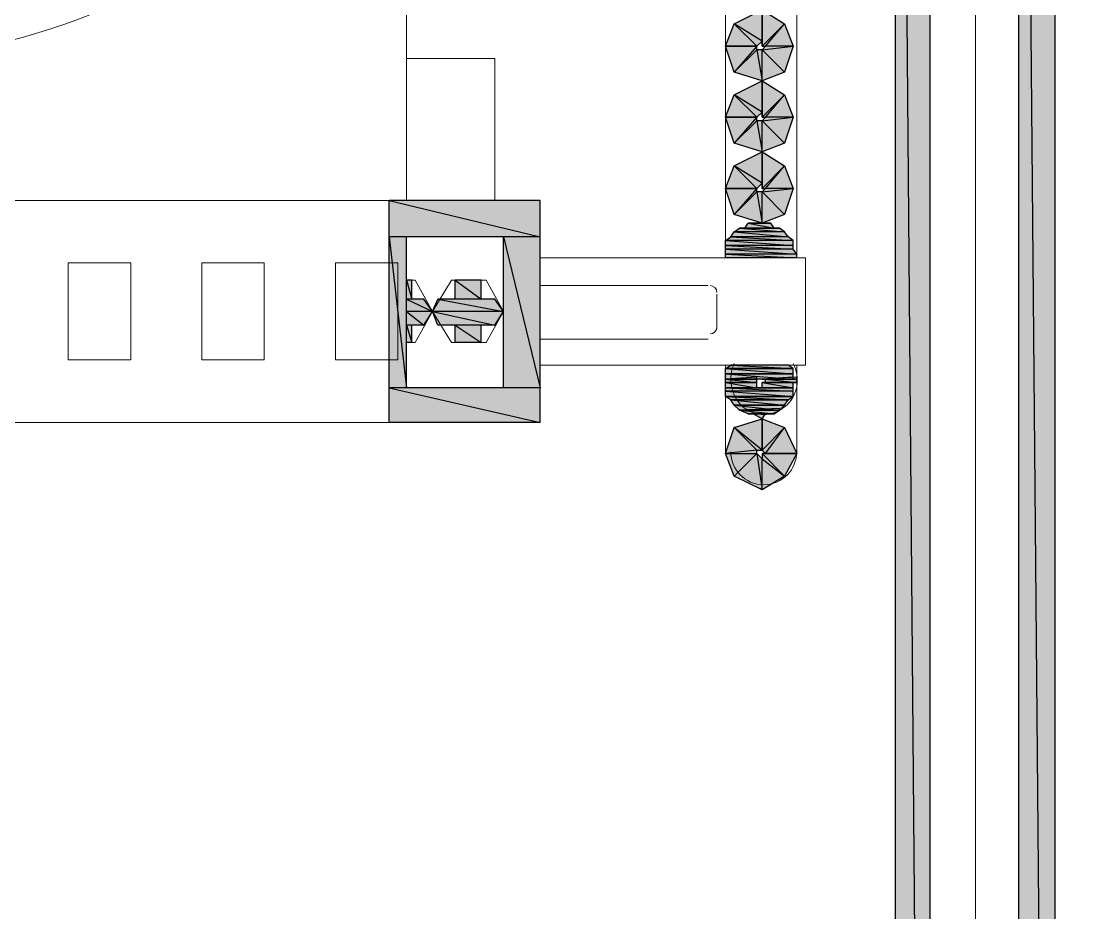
# Model space of a CAD drawing. Header units: millimetres. Extents: x 40 to 176, y -32 to 59.
# Drawn here: x 111.145 to 111.997, y -4.498 to -3.779 of the extents above; entities that cross this region are included whole.
import ezdxf

# ---------------------------------------------------------------- set-up
doc = ezdxf.new("R2010")
doc.units = ezdxf.units.MM
doc.layers.add('15 - Quadro de medição', color=6, linetype='Continuous')

msp = doc.modelspace()

# ---------------------------------------------------------------- hatches: boundary and pattern name
at = {"layer": '15 - Quadro de medição', "true_color": 0x000007}
h = msp.add_hatch(color=7, dxfattribs=at)
h.paths.add_polyline_path([(111.87752, -2.68359), (111.84959, -2.68359), (111.87752, -6.02603)])
h.paths.add_polyline_path([(111.84959, -2.68359), (111.87752, -6.02603), (111.84959, -6.02603)])
h = msp.add_hatch(color=7, dxfattribs=at)
h.paths.add_polyline_path([(111.97809, -2.68359), (111.94876, -2.68359), (111.97809, -6.02603)])
h.paths.add_polyline_path([(111.94876, -2.68359), (111.97809, -6.02603), (111.94876, -6.02603)])
h = msp.add_hatch(color=7, dxfattribs=at)
h.paths.add_polyline_path([(111.76718, -3.7996), (111.74483, -3.7996), (111.7602, -3.78144)])
h.paths.add_polyline_path([(111.74483, -3.7996), (111.7602, -3.78144), (111.74204, -3.7996)])
h.paths.add_polyline_path([(111.7602, -3.78144), (111.74204, -3.7996), (111.74204, -3.77026)])
h.paths.add_polyline_path([(111.74204, -3.7996), (111.74204, -3.77026), (111.74204, -3.79541)])
h.paths.add_polyline_path([(111.74204, -3.77026), (111.74204, -3.79541), (111.71969, -3.78144)])
h.paths.add_polyline_path([(111.74204, -3.79541), (111.71969, -3.78144), (111.73785, -3.7996)])
h.paths.add_polyline_path([(111.71969, -3.78144), (111.73785, -3.7996), (111.71271, -3.7996)])
h = msp.add_hatch(color=7, dxfattribs=at)
h.paths.add_polyline_path([(111.71271, -3.7996), (111.73785, -3.7996), (111.71969, -3.82055)])
h.paths.add_polyline_path([(111.73785, -3.7996), (111.71969, -3.82055), (111.73785, -3.80239)])
h.paths.add_polyline_path([(111.71969, -3.82055), (111.73785, -3.80239), (111.74204, -3.82753)])
h.paths.add_polyline_path([(111.73785, -3.80239), (111.74204, -3.82753), (111.74204, -3.80239)])
h.paths.add_polyline_path([(111.74204, -3.82753), (111.74204, -3.80239), (111.7602, -3.82055)])
h = msp.add_hatch(color=7, dxfattribs=at)
h.paths.add_polyline_path([(111.7602, -3.82055), (111.74204, -3.80239), (111.76718, -3.7996)])
h.paths.add_polyline_path([(111.74204, -3.80239), (111.76718, -3.7996), (111.74483, -3.7996)])
h = msp.add_hatch(color=7, dxfattribs=at)
h.paths.add_polyline_path([(111.76718, -3.85686), (111.74483, -3.85686), (111.7602, -3.8387)])
h.paths.add_polyline_path([(111.74483, -3.85686), (111.7602, -3.8387), (111.74204, -3.85686)])
h.paths.add_polyline_path([(111.7602, -3.8387), (111.74204, -3.85686), (111.74204, -3.82753)])
h.paths.add_polyline_path([(111.74204, -3.85686), (111.74204, -3.82753), (111.74204, -3.85267)])
h.paths.add_polyline_path([(111.74204, -3.82753), (111.74204, -3.85267), (111.71969, -3.8387)])
h.paths.add_polyline_path([(111.74204, -3.85267), (111.71969, -3.8387), (111.73785, -3.85686)])
h.paths.add_polyline_path([(111.71969, -3.8387), (111.73785, -3.85686), (111.71271, -3.85686)])
h = msp.add_hatch(color=7, dxfattribs=at)
h.paths.add_polyline_path([(111.71271, -3.85686), (111.73785, -3.85686), (111.71969, -3.87781)])
h.paths.add_polyline_path([(111.73785, -3.85686), (111.71969, -3.87781), (111.73785, -3.85966)])
h.paths.add_polyline_path([(111.71969, -3.87781), (111.73785, -3.85966), (111.74204, -3.8848)])
h.paths.add_polyline_path([(111.73785, -3.85966), (111.74204, -3.8848), (111.74204, -3.85966)])
h.paths.add_polyline_path([(111.74204, -3.8848), (111.74204, -3.85966), (111.7602, -3.87781)])
h = msp.add_hatch(color=7, dxfattribs=at)
h.paths.add_polyline_path([(111.7602, -3.87781), (111.74204, -3.85966), (111.76718, -3.85686)])
h.paths.add_polyline_path([(111.74204, -3.85966), (111.76718, -3.85686), (111.74483, -3.85686)])
h = msp.add_hatch(color=7, dxfattribs=at)
h.paths.add_polyline_path([(111.76718, -3.91413), (111.74483, -3.91413), (111.7602, -3.89597)])
h.paths.add_polyline_path([(111.74483, -3.91413), (111.7602, -3.89597), (111.74204, -3.91413)])
h.paths.add_polyline_path([(111.7602, -3.89597), (111.74204, -3.91413), (111.74204, -3.8848)])
h.paths.add_polyline_path([(111.74204, -3.91413), (111.74204, -3.8848), (111.74204, -3.90994)])
h.paths.add_polyline_path([(111.74204, -3.8848), (111.74204, -3.90994), (111.71969, -3.89597)])
h.paths.add_polyline_path([(111.74204, -3.90994), (111.71969, -3.89597), (111.73785, -3.91413)])
h.paths.add_polyline_path([(111.71969, -3.89597), (111.73785, -3.91413), (111.71271, -3.91413)])
h = msp.add_hatch(color=7, dxfattribs=at)
h.paths.add_polyline_path([(111.71271, -3.91413), (111.73785, -3.91413), (111.71969, -3.93508)])
h.paths.add_polyline_path([(111.73785, -3.91413), (111.71969, -3.93508), (111.73785, -3.91692)])
h.paths.add_polyline_path([(111.71969, -3.93508), (111.73785, -3.91692), (111.74204, -3.94206)])
h.paths.add_polyline_path([(111.73785, -3.91692), (111.74204, -3.94206), (111.74204, -3.91692)])
h.paths.add_polyline_path([(111.74204, -3.94206), (111.74204, -3.91692), (111.7602, -3.93508)])
h = msp.add_hatch(color=7, dxfattribs=at)
h.paths.add_polyline_path([(111.7602, -3.93508), (111.74204, -3.91692), (111.76718, -3.91413)])
h.paths.add_polyline_path([(111.74204, -3.91692), (111.76718, -3.91413), (111.74483, -3.91413)])
h = msp.add_hatch(color=7, dxfattribs=at)
h.paths.add_polyline_path([(111.56325, -3.92391), (111.44173, -3.92391), (111.56325, -3.95324)])
h.paths.add_polyline_path([(111.44173, -3.92391), (111.56325, -3.95324), (111.44173, -3.95324)])
h = msp.add_hatch(color=7, dxfattribs=at)
h.paths.add_polyline_path([(111.74902, -3.94206), (111.73086, -3.94206), (111.75182, -3.94626)])
h.paths.add_polyline_path([(111.73086, -3.94206), (111.75182, -3.94626), (111.72807, -3.94626)])
h = msp.add_hatch(color=7, dxfattribs=at)
h.paths.add_polyline_path([(111.7602, -3.94905), (111.71969, -3.94905), (111.76299, -3.95324)])
h.paths.add_polyline_path([(111.71969, -3.94905), (111.76299, -3.95324), (111.7169, -3.95324)])
h = msp.add_hatch(color=7, dxfattribs=at)
h.paths.add_polyline_path([(111.75601, -3.94626), (111.72388, -3.94626), (111.7602, -3.94905)])
h.paths.add_polyline_path([(111.72388, -3.94626), (111.7602, -3.94905), (111.71969, -3.94905)])
h = msp.add_hatch(color=7, dxfattribs=at)
h.paths.add_polyline_path([(111.4557, -3.95324), (111.44173, -3.95324), (111.4557, -4.07476)])
h.paths.add_polyline_path([(111.44173, -3.95324), (111.4557, -4.07476), (111.44173, -4.07476)])
h = msp.add_hatch(color=7, dxfattribs=at)
h.paths.add_polyline_path([(111.56325, -3.95324), (111.53392, -3.95324), (111.56325, -4.07476)])
h.paths.add_polyline_path([(111.53392, -3.95324), (111.56325, -4.07476), (111.53392, -4.07476)])
h = msp.add_hatch(color=7, dxfattribs=at)
h.paths.add_polyline_path([(111.76299, -3.95324), (111.7169, -3.95324), (111.76718, -3.95603)])
h.paths.add_polyline_path([(111.7169, -3.95324), (111.76718, -3.95603), (111.71271, -3.95603)])
h = msp.add_hatch(color=7, dxfattribs=at)
h.paths.add_polyline_path([(111.76718, -3.95603), (111.71271, -3.95603), (111.76718, -3.96022)])
h.paths.add_polyline_path([(111.71271, -3.95603), (111.76718, -3.96022), (111.71271, -3.96022)])
h = msp.add_hatch(color=7, dxfattribs=at)
h.paths.add_polyline_path([(111.76718, -3.96022), (111.71271, -3.96022), (111.76718, -3.96302)])
h.paths.add_polyline_path([(111.71271, -3.96022), (111.76718, -3.96302), (111.71271, -3.96302)])
h = msp.add_hatch(color=7, dxfattribs=at)
h.paths.add_polyline_path([(111.76718, -3.96302), (111.71271, -3.96302), (111.76997, -3.96721)])
h.paths.add_polyline_path([(111.71271, -3.96302), (111.76997, -3.96721), (111.71271, -3.96721)])
h = msp.add_hatch(color=7, dxfattribs=at)
h.paths.add_polyline_path([(111.76997, -3.96721), (111.71271, -3.96721), (111.76997, -3.97)])
h.paths.add_polyline_path([(111.71271, -3.96721), (111.76997, -3.97), (111.71271, -3.97)])
h = msp.add_hatch(color=7, dxfattribs=at)
h.paths.add_polyline_path([(111.45989, -3.98816), (111.4557, -3.98816), (111.45989, -4.00352)])
h.paths.add_polyline_path([(111.4557, -3.98816), (111.45989, -4.00352), (111.4557, -4.00352)])
h = msp.add_hatch(color=7, dxfattribs=at)
h.paths.add_polyline_path([(111.51576, -3.98816), (111.49481, -3.98816), (111.51576, -4.00352)])
h.paths.add_polyline_path([(111.49481, -3.98816), (111.51576, -4.00352), (111.49481, -4.00352)])
h = msp.add_hatch(color=7, dxfattribs=at)
h.paths.add_polyline_path([(111.46967, -4.00352), (111.4557, -4.00352), (111.47665, -4.0133)])
h.paths.add_polyline_path([(111.4557, -4.00352), (111.47665, -4.0133), (111.4557, -4.0133)])
h = msp.add_hatch(color=7, dxfattribs=at)
h.paths.add_polyline_path([(111.52694, -4.00352), (111.48084, -4.00352), (111.53392, -4.0133)])
h.paths.add_polyline_path([(111.48084, -4.00352), (111.53392, -4.0133), (111.47665, -4.0133)])
h = msp.add_hatch(color=7, dxfattribs=at)
h.paths.add_polyline_path([(111.47665, -4.0133), (111.4557, -4.0133), (111.46967, -4.02447)])
h.paths.add_polyline_path([(111.4557, -4.0133), (111.46967, -4.02447), (111.4557, -4.02447)])
h = msp.add_hatch(color=7, dxfattribs=at)
h.paths.add_polyline_path([(111.53392, -4.0133), (111.47665, -4.0133), (111.52694, -4.02447)])
h.paths.add_polyline_path([(111.47665, -4.0133), (111.52694, -4.02447), (111.48084, -4.02447)])
h = msp.add_hatch(color=7, dxfattribs=at)
h.paths.add_polyline_path([(111.45989, -4.02447), (111.4557, -4.02447), (111.45989, -4.03844)])
h.paths.add_polyline_path([(111.4557, -4.02447), (111.45989, -4.03844), (111.4557, -4.03844)])
h = msp.add_hatch(color=7, dxfattribs=at)
h.paths.add_polyline_path([(111.51576, -4.02447), (111.49481, -4.02447), (111.51576, -4.03844)])
h.paths.add_polyline_path([(111.49481, -4.02447), (111.51576, -4.03844), (111.49481, -4.03844)])
h = msp.add_hatch(color=7, dxfattribs=at)
h.paths.add_polyline_path([(111.76299, -4.0566), (111.7169, -4.0566), (111.76718, -4.05939)])
h.paths.add_polyline_path([(111.7169, -4.0566), (111.76718, -4.05939), (111.71271, -4.05939)])
h.paths.add_polyline_path([(111.76718, -4.05939), (111.71271, -4.05939)])
h.paths.add_polyline_path([(111.71271, -4.05939), (111.76718, -4.05939)])
h = msp.add_hatch(color=7, dxfattribs=at)
h.paths.add_polyline_path([(111.76718, -4.05939), (111.71271, -4.05939), (111.76718, -4.06358)])
h.paths.add_polyline_path([(111.71271, -4.05939), (111.76718, -4.06358), (111.71271, -4.06358)])
h.paths.add_polyline_path([(111.76718, -4.06358), (111.71271, -4.06358)])
h.paths.add_polyline_path([(111.71271, -4.06358), (111.76718, -4.06358)])
h = msp.add_hatch(color=7, dxfattribs=at)
h.paths.add_polyline_path([(111.76718, -4.06358), (111.71271, -4.06358), (111.76718, -4.06777)])
h.paths.add_polyline_path([(111.71271, -4.06358), (111.76718, -4.06777), (111.71271, -4.06777)])
h = msp.add_hatch(color=7, dxfattribs=at)
h.paths.add_polyline_path([(111.71271, -4.06777), (111.73785, -4.06777), (111.73785, -4.06638)])
h.paths.add_polyline_path([(111.73785, -4.06777), (111.73785, -4.06638), (111.71271, -4.06777)])
h = msp.add_hatch(color=7, dxfattribs=at)
h.paths.add_polyline_path([(111.71271, -4.06777), (111.73785, -4.06777), (111.73785, -4.06638)])
h.paths.add_polyline_path([(111.73785, -4.06777), (111.73785, -4.06638), (111.71271, -4.06777)])
h = msp.add_hatch(color=7, dxfattribs=at)
h.paths.add_polyline_path([(111.71271, -4.06777), (111.73785, -4.06777), (111.73785, -4.06638)])
h.paths.add_polyline_path([(111.73785, -4.06777), (111.73785, -4.06638), (111.71271, -4.06777)])
h = msp.add_hatch(color=7, dxfattribs=at)
h.paths.add_polyline_path([(111.71271, -4.06777), (111.73785, -4.06777), (111.73785, -4.06638)])
h.paths.add_polyline_path([(111.73785, -4.06777), (111.73785, -4.06638), (111.71271, -4.06777)])
h = msp.add_hatch(color=7, dxfattribs=at)
h.paths.add_polyline_path([(111.71271, -4.06777), (111.73785, -4.06777), (111.73785, -4.06638)])
h.paths.add_polyline_path([(111.73785, -4.06777), (111.73785, -4.06638), (111.71271, -4.06777)])
h = msp.add_hatch(color=7, dxfattribs=at)
h.paths.add_polyline_path([(111.71271, -4.06777), (111.73785, -4.06777), (111.73785, -4.06638)])
h.paths.add_polyline_path([(111.73785, -4.06777), (111.73785, -4.06638), (111.71271, -4.06777)])
h = msp.add_hatch(color=7, dxfattribs=at)
h.paths.add_polyline_path([(111.71271, -4.06777), (111.73785, -4.06777), (111.73785, -4.06638)])
h.paths.add_polyline_path([(111.73785, -4.06777), (111.73785, -4.06638), (111.71271, -4.06777)])
h = msp.add_hatch(color=7, dxfattribs=at)
h.paths.add_polyline_path([(111.73785, -4.06777), (111.71271, -4.06777), (111.73785, -4.07057)])
h.paths.add_polyline_path([(111.71271, -4.06777), (111.73785, -4.07057), (111.71271, -4.07057)])
h = msp.add_hatch(color=7, dxfattribs=at)
h.paths.add_polyline_path([(111.73785, -4.07057), (111.71271, -4.07057), (111.73785, -4.07476)])
h.paths.add_polyline_path([(111.71271, -4.07057), (111.73785, -4.07476), (111.71271, -4.07476)])
h = msp.add_hatch(color=7, dxfattribs=at)
h.paths.add_polyline_path([(111.74204, -4.06777), (111.76718, -4.06777), (111.76718, -4.06638)])
h.paths.add_polyline_path([(111.76718, -4.06777), (111.76718, -4.06638), (111.74204, -4.06777)])
h = msp.add_hatch(color=7, dxfattribs=at)
h.paths.add_polyline_path([(111.74204, -4.06777), (111.76718, -4.06777), (111.76718, -4.06638)])
h.paths.add_polyline_path([(111.76718, -4.06777), (111.76718, -4.06638), (111.74204, -4.06777)])
h = msp.add_hatch(color=7, dxfattribs=at)
h.paths.add_polyline_path([(111.74204, -4.06777), (111.76718, -4.06777), (111.76718, -4.06638)])
h.paths.add_polyline_path([(111.76718, -4.06777), (111.76718, -4.06638), (111.74204, -4.06777)])
h = msp.add_hatch(color=7, dxfattribs=at)
h.paths.add_polyline_path([(111.74204, -4.06777), (111.76718, -4.06777), (111.76718, -4.06638)])
h.paths.add_polyline_path([(111.76718, -4.06777), (111.76718, -4.06638), (111.74204, -4.06777)])
h = msp.add_hatch(color=7, dxfattribs=at)
h.paths.add_polyline_path([(111.74204, -4.06777), (111.76718, -4.06777), (111.76718, -4.06638)])
h.paths.add_polyline_path([(111.76718, -4.06777), (111.76718, -4.06638), (111.74204, -4.06777)])
h = msp.add_hatch(color=7, dxfattribs=at)
h.paths.add_polyline_path([(111.74204, -4.06777), (111.76718, -4.06777), (111.76718, -4.06638)])
h.paths.add_polyline_path([(111.76718, -4.06777), (111.76718, -4.06638), (111.74204, -4.06777)])
h = msp.add_hatch(color=7, dxfattribs=at)
h.paths.add_polyline_path([(111.76997, -4.06777), (111.76997, -4.06638), (111.74204, -4.06777)])
h.paths.add_polyline_path([(111.76997, -4.06777), (111.74204, -4.06777), (111.76718, -4.06777)])
h = msp.add_hatch(color=7, dxfattribs=at)
h.paths.add_polyline_path([(111.76718, -4.07057), (111.74204, -4.07057)])
h.paths.add_polyline_path([(111.76718, -4.07057), (111.74204, -4.07057), (111.76997, -4.07057)])
h = msp.add_hatch(color=7, dxfattribs=at)
h.paths.add_polyline_path([(111.76718, -4.07057), (111.74204, -4.07057), (111.76718, -4.07476)])
h.paths.add_polyline_path([(111.74204, -4.07057), (111.76718, -4.07476), (111.74204, -4.07476)])
h = msp.add_hatch(color=7, dxfattribs=at)
h.paths.add_polyline_path([(111.76997, -4.06777), (111.74483, -4.06777), (111.76997, -4.07057)])
h.paths.add_polyline_path([(111.74483, -4.06777), (111.76997, -4.07057), (111.74483, -4.07057)])
h = msp.add_hatch(color=7, dxfattribs=at)
h.paths.add_polyline_path([(111.56325, -4.07476), (111.44173, -4.07476), (111.56325, -4.10269)])
h.paths.add_polyline_path([(111.44173, -4.07476), (111.56325, -4.10269), (111.44173, -4.10269)])
h = msp.add_hatch(color=7, dxfattribs=at)
h.paths.add_polyline_path([(111.76718, -4.07476), (111.71271, -4.07476), (111.76718, -4.07755)])
h.paths.add_polyline_path([(111.71271, -4.07476), (111.76718, -4.07755), (111.71271, -4.07755)])
h = msp.add_hatch(color=7, dxfattribs=at)
h.paths.add_polyline_path([(111.76718, -4.07755), (111.71271, -4.07755), (111.76718, -4.08174)])
h.paths.add_polyline_path([(111.71271, -4.07755), (111.76718, -4.08174), (111.71271, -4.08174)])
h.paths.add_polyline_path([(111.76718, -4.08174), (111.71271, -4.08174)])
h.paths.add_polyline_path([(111.71271, -4.08174), (111.76718, -4.08174)])
h = msp.add_hatch(color=7, dxfattribs=at)
h.paths.add_polyline_path([(111.76718, -4.08174), (111.71271, -4.08174), (111.76299, -4.08453)])
h.paths.add_polyline_path([(111.71271, -4.08174), (111.76299, -4.08453), (111.7169, -4.08453)])
h.paths.add_polyline_path([(111.76299, -4.08453), (111.7169, -4.08453)])
h.paths.add_polyline_path([(111.7169, -4.08453), (111.76299, -4.08453)])
h = msp.add_hatch(color=7, dxfattribs=at)
h.paths.add_polyline_path([(111.76299, -4.08453), (111.7169, -4.08453), (111.7602, -4.08872)])
h.paths.add_polyline_path([(111.7169, -4.08453), (111.7602, -4.08872), (111.71969, -4.08872)])
h.paths.add_polyline_path([(111.7602, -4.08872), (111.71969, -4.08872)])
h.paths.add_polyline_path([(111.71969, -4.08872), (111.7602, -4.08872), (111.7588, -4.08872)])
h = msp.add_hatch(color=7, dxfattribs=at)
h.paths.add_polyline_path([(111.7602, -4.08872), (111.71969, -4.08872), (111.75601, -4.09291)])
h.paths.add_polyline_path([(111.71969, -4.08872), (111.75601, -4.09291), (111.72388, -4.09291)])
h.paths.add_polyline_path([(111.75601, -4.09291), (111.72388, -4.09291)])
h.paths.add_polyline_path([(111.72388, -4.09291), (111.75601, -4.09291), (111.75601, -4.09152)])
h = msp.add_hatch(color=7, dxfattribs=at)
h.paths.add_polyline_path([(111.75601, -4.09291), (111.72388, -4.09291), (111.75182, -4.09571)])
h.paths.add_polyline_path([(111.72388, -4.09291), (111.75182, -4.09571), (111.73086, -4.09571)])
h = msp.add_hatch(color=7, dxfattribs=at)
h.paths.add_polyline_path([(111.74902, -4.09571), (111.73086, -4.09571)])
h.paths.add_polyline_path([(111.74902, -4.09571), (111.73086, -4.09571), (111.75182, -4.09571)])
h = msp.add_hatch(color=7, dxfattribs=at)
h.paths.add_polyline_path([(111.74902, -4.09571), (111.73086, -4.09571), (111.74483, -4.09571)])
h.paths.add_polyline_path([(111.73086, -4.09571), (111.74483, -4.09571), (111.73505, -4.09571)])
h.paths.add_polyline_path([(111.74483, -4.09571), (111.73505, -4.09571), (111.74204, -4.0999)])
h = msp.add_hatch(color=7, dxfattribs=at)
h.paths.add_polyline_path([(111.74204, -4.0999), (111.74204, -4.12504), (111.71969, -4.10688)])
h.paths.add_polyline_path([(111.74204, -4.12504), (111.71969, -4.10688), (111.73785, -4.12504)])
h.paths.add_polyline_path([(111.71969, -4.10688), (111.73785, -4.12504), (111.71271, -4.12783)])
h.paths.add_polyline_path([(111.73785, -4.12504), (111.71271, -4.12783), (111.73785, -4.12783)])
h.paths.add_polyline_path([(111.71271, -4.12783), (111.73785, -4.12783), (111.71969, -4.14599)])
h = msp.add_hatch(color=7, dxfattribs=at)
h.paths.add_polyline_path([(111.76997, -4.12783), (111.74483, -4.12783), (111.7602, -4.10688)])
h.paths.add_polyline_path([(111.74483, -4.12783), (111.7602, -4.10688), (111.74204, -4.12504)])
h.paths.add_polyline_path([(111.7602, -4.10688), (111.74204, -4.12504), (111.74204, -4.0999)])
h = msp.add_hatch(color=7, dxfattribs=at)
h.paths.add_polyline_path([(111.71969, -4.14599), (111.73785, -4.12783), (111.74204, -4.15717)])
h.paths.add_polyline_path([(111.73785, -4.12783), (111.74204, -4.15717), (111.74204, -4.13202)])
h.paths.add_polyline_path([(111.74204, -4.15717), (111.74204, -4.13202), (111.7602, -4.14599)])
h.paths.add_polyline_path([(111.74204, -4.13202), (111.7602, -4.14599), (111.74204, -4.12783)])
h.paths.add_polyline_path([(111.7602, -4.14599), (111.74204, -4.12783), (111.76997, -4.12783)])
h.paths.add_polyline_path([(111.74204, -4.12783), (111.76997, -4.12783), (111.74483, -4.12783)])

# ---------------------------------------------------------------- linework, layer by layer
at = {"layer": '15 - Quadro de medição', "color": 7, "linetype": 'Continuous', "lineweight": 20, "true_color": 0x000007}
for points in [[(110.06174, -2.31903), (111.91384, -2.31903), (111.91384, -6.02603), (110.06174, -6.02603)], [(111.91384, -2.31903), (113.76873, -2.31903), (113.76873, -6.02603), (111.91384, -6.02603)], [(110.98779, -3.92391), (111.56325, -3.92391), (111.56325, -4.10269), (110.4221, -4.10269), (110.4221, -3.92391)], [(111.18333, -4.05241), (111.23362, -4.05241), (111.23362, -3.97419), (111.18333, -3.97419)], [(111.29088, -4.05241), (111.34117, -4.05241), (111.34117, -3.97419), (111.29088, -3.97419)], [(111.39844, -4.05241), (111.44872, -4.05241), (111.44872, -3.97419), (111.39844, -3.97419)], [(111.51995, -3.98816), (111.53392, -4.0133), (111.51995, -4.03844), (111.49202, -4.03844), (111.47665, -4.0133), (111.49202, -3.98816)]]:
    msp.add_lwpolyline(points, close=True, dxfattribs=at)
for points in [[(110.13297, -2.4615), (111.84959, -2.4615), (111.84959, -6.02603), (110.12599, -6.02603), (110.12459, -6.02603), (110.06174, -6.02603)], [(111.91384, -2.5481), (111.91384, -6.02603), (110.06174, -6.02603), (110.06174, -2.5481)], [(111.84959, -6.02603), (111.87752, -6.02603), (111.87752, -2.68359)], [(111.97809, -6.02603), (111.94876, -6.02603), (111.94876, -2.68359)], [(111.71271, -3.06211), (111.71271, -3.97), (111.71271, -3.97)], [(111.76997, -3.97), (111.76997, -3.06211), (111.76997, -3.06211)], [(111.4557, -3.92391), (111.4557, -3.57751), (111.4557, -3.57751)], [(111.52694, -3.92391), (111.52694, -3.80937), (111.4557, -3.80937)], [(111.44173, -3.92391), (111.44173, -4.10269), (111.44173, -4.10269)], [(111.4557, -3.95324), (111.53392, -3.95324), (111.53392, -4.07476), (111.4557, -4.07476)], [(111.4557, -3.95324), (111.4557, -4.07476), (111.4557, -4.07476)], [(111.56325, -3.97), (111.77696, -3.97), (111.77696, -4.0566), (111.56325, -4.0566)], [(111.4557, -3.98816), (111.46269, -3.98816), (111.47665, -4.0133), (111.46269, -4.03844), (111.4557, -4.03844)], [(111.46269, -3.98816), (111.45989, -3.98816), (111.45989, -4.00352)], [(111.49481, -3.98816), (111.49481, -4.00352), (111.49481, -4.00352)], [(111.51576, -3.98816), (111.51576, -4.00352), (111.51576, -4.00352)], [(111.69874, -3.99235), (111.56325, -3.99235), (111.56325, -3.99235)], [(111.70572, -4.02727), (111.70572, -3.99933), (111.70572, -3.99933)], [(111.46967, -4.00352), (111.45989, -4.00352), (111.45989, -4.00352)], [(111.49481, -4.00352), (111.48084, -4.00352), (111.48084, -4.00352)], [(111.52694, -4.00352), (111.51576, -4.00352), (111.51576, -4.00352)], [(111.46967, -4.02447), (111.45989, -4.02447), (111.45989, -4.02447)], [(111.45989, -4.02447), (111.45989, -4.03844), (111.45989, -4.03844)], [(111.49481, -4.02447), (111.48084, -4.02447), (111.48084, -4.02447)], [(111.49481, -4.02447), (111.49481, -4.03844), (111.49481, -4.03844)], [(111.51576, -4.02447), (111.51576, -4.03844), (111.51576, -4.03844)], [(111.52694, -4.02447), (111.51576, -4.02447), (111.51576, -4.02447)], [(111.56325, -4.03565), (111.69874, -4.03565), (111.69874, -4.03565)], [(111.71271, -4.0566), (111.71271, -4.12783), (111.71271, -4.12783)], [(111.76997, -4.12783), (111.76997, -4.0566), (111.76997, -4.0566)], [(111.74204, -4.15717), (111.74064, -4.15577), (111.74064, -4.15577)]]:
    msp.add_lwpolyline(points, dxfattribs=at)
at = {"layer": '15 - Quadro de medição', "color": 7, "linetype": 'Continuous', "lineweight": -2, "true_color": 0x000007}
for points in [[(111.87752, -2.68359), (111.84959, -2.68359), (111.87752, -6.02603)], [(111.84959, -2.68359), (111.87752, -6.02603), (111.84959, -6.02603)], [(111.97809, -2.68359), (111.94876, -2.68359), (111.97809, -6.02603)], [(111.94876, -2.68359), (111.97809, -6.02603), (111.94876, -6.02603)], [(111.74204, -3.77026), (111.74204, -3.79541), (111.71969, -3.78144)], [(111.7602, -3.78144), (111.74204, -3.7996), (111.74204, -3.77026)], [(111.74204, -3.7996), (111.74204, -3.77026), (111.74204, -3.79541)], [(111.71969, -3.78144), (111.73785, -3.7996), (111.71271, -3.7996)], [(111.74204, -3.79541), (111.71969, -3.78144), (111.73785, -3.7996)], [(111.74483, -3.7996), (111.7602, -3.78144), (111.74204, -3.7996)], [(111.76718, -3.7996), (111.74483, -3.7996), (111.7602, -3.78144)], [(111.71271, -3.7996), (111.73785, -3.7996), (111.71969, -3.82055)], [(111.73785, -3.7996), (111.71969, -3.82055), (111.73785, -3.80239)], [(111.71969, -3.82055), (111.73785, -3.80239), (111.74204, -3.82753)], [(111.73785, -3.80239), (111.74204, -3.82753), (111.74204, -3.80239)], [(111.7602, -3.82055), (111.74204, -3.80239), (111.76718, -3.7996)], [(111.74204, -3.80239), (111.76718, -3.7996), (111.74483, -3.7996)], [(111.74204, -3.82753), (111.74204, -3.80239), (111.7602, -3.82055)], [(111.74204, -3.82753), (111.74204, -3.85267), (111.71969, -3.8387)], [(111.7602, -3.8387), (111.74204, -3.85686), (111.74204, -3.82753)], [(111.74204, -3.85686), (111.74204, -3.82753), (111.74204, -3.85267)], [(111.71969, -3.8387), (111.73785, -3.85686), (111.71271, -3.85686)], [(111.74204, -3.85267), (111.71969, -3.8387), (111.73785, -3.85686)], [(111.74483, -3.85686), (111.7602, -3.8387), (111.74204, -3.85686)], [(111.76718, -3.85686), (111.74483, -3.85686), (111.7602, -3.8387)], [(111.71271, -3.85686), (111.73785, -3.85686), (111.71969, -3.87781)], [(111.73785, -3.85686), (111.71969, -3.87781), (111.73785, -3.85966)], [(111.7602, -3.87781), (111.74204, -3.85966), (111.76718, -3.85686)], [(111.74204, -3.85966), (111.76718, -3.85686), (111.74483, -3.85686)], [(111.71969, -3.87781), (111.73785, -3.85966), (111.74204, -3.8848)], [(111.73785, -3.85966), (111.74204, -3.8848), (111.74204, -3.85966)], [(111.74204, -3.8848), (111.74204, -3.85966), (111.7602, -3.87781)], [(111.74204, -3.8848), (111.74204, -3.90994), (111.71969, -3.89597)], [(111.7602, -3.89597), (111.74204, -3.91413), (111.74204, -3.8848)], [(111.74204, -3.91413), (111.74204, -3.8848), (111.74204, -3.90994)], [(111.71969, -3.89597), (111.73785, -3.91413), (111.71271, -3.91413)], [(111.74204, -3.90994), (111.71969, -3.89597), (111.73785, -3.91413)], [(111.74483, -3.91413), (111.7602, -3.89597), (111.74204, -3.91413)], [(111.76718, -3.91413), (111.74483, -3.91413), (111.7602, -3.89597)], [(111.71271, -3.91413), (111.73785, -3.91413), (111.71969, -3.93508)], [(111.73785, -3.91413), (111.71969, -3.93508), (111.73785, -3.91692)], [(111.71969, -3.93508), (111.73785, -3.91692), (111.74204, -3.94206)], [(111.73785, -3.91692), (111.74204, -3.94206), (111.74204, -3.91692)], [(111.7602, -3.93508), (111.74204, -3.91692), (111.76718, -3.91413)], [(111.74204, -3.91692), (111.76718, -3.91413), (111.74483, -3.91413)], [(111.74204, -3.94206), (111.74204, -3.91692), (111.7602, -3.93508)], [(111.56325, -3.92391), (111.44173, -3.92391), (111.56325, -3.95324)], [(111.44173, -3.92391), (111.56325, -3.95324), (111.44173, -3.95324)], [(111.73086, -3.94206), (111.75182, -3.94626), (111.72807, -3.94626)], [(111.73785, -3.94206), (111.74902, -3.94206), (111.73086, -3.94206)], [(111.74902, -3.94206), (111.73086, -3.94206), (111.75182, -3.94626)], [(111.74483, -3.94206), (111.73785, -3.94206), (111.74902, -3.94206)], [(111.71969, -3.94905), (111.76299, -3.95324), (111.7169, -3.95324)], [(111.72388, -3.94626), (111.7602, -3.94905), (111.71969, -3.94905)], [(111.7602, -3.94905), (111.71969, -3.94905), (111.76299, -3.95324)], [(111.72807, -3.94626), (111.75601, -3.94626), (111.72388, -3.94626)], [(111.75601, -3.94626), (111.72388, -3.94626), (111.7602, -3.94905)], [(111.75182, -3.94626), (111.72807, -3.94626), (111.75601, -3.94626)], [(111.4557, -3.95324), (111.44173, -3.95324), (111.4557, -4.07476)], [(111.44173, -3.95324), (111.4557, -4.07476), (111.44173, -4.07476)], [(111.56325, -3.95324), (111.53392, -3.95324), (111.56325, -4.07476)], [(111.53392, -3.95324), (111.56325, -4.07476), (111.53392, -4.07476)], [(111.7169, -3.95324), (111.76718, -3.95603), (111.71271, -3.95603)], [(111.76718, -3.95603), (111.71271, -3.95603), (111.76718, -3.96022)], [(111.71271, -3.95603), (111.76718, -3.96022), (111.71271, -3.96022)], [(111.76718, -3.96022), (111.71271, -3.96022), (111.76718, -3.96302)], [(111.71271, -3.96022), (111.76718, -3.96302), (111.71271, -3.96302)], [(111.76299, -3.95324), (111.7169, -3.95324), (111.76718, -3.95603)], [(111.76718, -3.96302), (111.71271, -3.96302), (111.76997, -3.96721)], [(111.71271, -3.96302), (111.76997, -3.96721), (111.71271, -3.96721)], [(111.76997, -3.96721), (111.71271, -3.96721), (111.76997, -3.97)], [(111.71271, -3.96721), (111.76997, -3.97), (111.71271, -3.97)], [(111.45989, -3.98816), (111.4557, -3.98816), (111.45989, -4.00352)], [(111.4557, -3.98816), (111.45989, -4.00352), (111.4557, -4.00352)], [(111.51576, -3.98816), (111.49481, -3.98816), (111.51576, -4.00352)], [(111.49481, -3.98816), (111.51576, -4.00352), (111.49481, -4.00352)], [(111.46967, -4.00352), (111.4557, -4.00352), (111.47665, -4.0133)], [(111.4557, -4.00352), (111.47665, -4.0133), (111.4557, -4.0133)], [(111.48084, -4.00352), (111.53392, -4.0133), (111.47665, -4.0133)], [(111.52694, -4.00352), (111.48084, -4.00352), (111.53392, -4.0133)], [(111.47665, -4.0133), (111.4557, -4.0133), (111.46967, -4.02447)], [(111.4557, -4.0133), (111.46967, -4.02447), (111.4557, -4.02447)], [(111.53392, -4.0133), (111.47665, -4.0133), (111.52694, -4.02447)], [(111.47665, -4.0133), (111.52694, -4.02447), (111.48084, -4.02447)], [(111.45989, -4.02447), (111.4557, -4.02447), (111.45989, -4.03844)], [(111.4557, -4.02447), (111.45989, -4.03844), (111.4557, -4.03844)], [(111.51576, -4.02447), (111.49481, -4.02447), (111.51576, -4.03844)], [(111.49481, -4.02447), (111.51576, -4.03844), (111.49481, -4.03844)], [(111.7169, -4.0566), (111.76718, -4.05939), (111.71271, -4.05939)], [(111.76718, -4.05939), (111.71271, -4.05939)], [(111.71271, -4.05939), (111.76718, -4.05939), (111.76718, -4.05939)], [(111.76718, -4.05939), (111.71271, -4.05939), (111.76718, -4.06358)], [(111.71271, -4.05939), (111.76718, -4.06358), (111.71271, -4.06358)], [(111.76299, -4.0566), (111.7169, -4.0566), (111.76718, -4.05939)], [(111.76718, -4.06358), (111.71271, -4.06358)], [(111.71271, -4.06358), (111.76718, -4.06358), (111.76718, -4.06358)], [(111.76718, -4.06358), (111.71271, -4.06358), (111.76718, -4.06777)], [(111.71271, -4.06358), (111.76718, -4.06777), (111.71271, -4.06777)], [(111.71271, -4.06777), (111.73785, -4.06777), (111.73785, -4.06638)], [(111.73785, -4.06777), (111.73785, -4.06638), (111.71271, -4.06777)], [(111.71271, -4.06777), (111.73785, -4.06777), (111.73785, -4.06638)], [(111.73785, -4.06777), (111.73785, -4.06638), (111.71271, -4.06777)], [(111.71271, -4.06777), (111.73785, -4.06777), (111.73785, -4.06638)], [(111.73785, -4.06777), (111.73785, -4.06638), (111.71271, -4.06777)], [(111.71271, -4.06777), (111.73785, -4.06777), (111.73785, -4.06638)], [(111.73785, -4.06777), (111.73785, -4.06638), (111.71271, -4.06777)], [(111.71271, -4.06777), (111.73785, -4.06777), (111.73785, -4.06638)], [(111.73785, -4.06777), (111.73785, -4.06638), (111.71271, -4.06777)], [(111.71271, -4.06777), (111.73785, -4.06777), (111.73785, -4.06638)], [(111.73785, -4.06777), (111.73785, -4.06638), (111.71271, -4.06777)], [(111.71271, -4.06777), (111.73785, -4.06777), (111.73785, -4.06638)], [(111.73785, -4.06777), (111.73785, -4.06638), (111.71271, -4.06777)], [(111.73785, -4.06777), (111.71271, -4.06777), (111.73785, -4.07057)], [(111.71271, -4.06777), (111.73785, -4.07057), (111.71271, -4.07057)], [(111.71271, -4.07057), (111.73785, -4.07057), (111.73785, -4.07057)], [(111.73785, -4.07057), (111.73785, -4.07057), (111.71271, -4.07057)], [(111.71271, -4.07057), (111.73785, -4.07057), (111.73785, -4.07057)], [(111.73785, -4.07057), (111.73785, -4.07057), (111.71271, -4.07057)], [(111.73785, -4.07057), (111.71271, -4.07057)], [(111.71271, -4.07057), (111.73785, -4.07057), (111.73785, -4.07057)], [(111.71271, -4.07057), (111.73785, -4.07057), (111.73785, -4.07057)], [(111.73785, -4.07057), (111.73785, -4.07057), (111.71271, -4.07057)], [(111.71271, -4.07057), (111.73785, -4.07057), (111.73785, -4.07057)], [(111.73785, -4.07057), (111.73785, -4.07057), (111.71271, -4.07057)], [(111.71271, -4.07057), (111.73785, -4.07057), (111.73785, -4.07057)], [(111.73785, -4.07057), (111.73785, -4.07057), (111.71271, -4.07057)], [(111.71271, -4.07057), (111.73785, -4.07057), (111.73785, -4.07057)], [(111.73785, -4.07057), (111.73785, -4.07057), (111.71271, -4.07057)], [(111.73785, -4.07057), (111.71271, -4.07057), (111.73785, -4.07476)], [(111.71271, -4.07057), (111.73785, -4.07476), (111.71271, -4.07476)], [(111.74204, -4.06777), (111.76718, -4.06777), (111.76718, -4.06638)], [(111.76718, -4.06777), (111.76718, -4.06638), (111.74204, -4.06777)], [(111.74204, -4.06777), (111.76718, -4.06777), (111.76718, -4.06638)], [(111.76718, -4.06777), (111.76718, -4.06638), (111.74204, -4.06777)], [(111.74204, -4.06777), (111.76718, -4.06777), (111.76718, -4.06638)], [(111.76718, -4.06777), (111.76718, -4.06638), (111.74204, -4.06777)], [(111.74204, -4.06777), (111.76718, -4.06777), (111.76718, -4.06638)], [(111.76718, -4.06777), (111.76718, -4.06638), (111.74204, -4.06777)], [(111.74204, -4.06777), (111.76718, -4.06777), (111.76718, -4.06638)], [(111.76718, -4.06777), (111.76718, -4.06638), (111.74204, -4.06777)], [(111.74204, -4.06777), (111.76718, -4.06777), (111.76718, -4.06638)], [(111.76718, -4.06777), (111.76718, -4.06638), (111.74204, -4.06777)], [(111.76997, -4.06777), (111.76997, -4.06638), (111.74204, -4.06777)], [(111.76997, -4.06777), (111.74204, -4.06777), (111.76718, -4.06777)], [(111.76997, -4.06777), (111.74204, -4.06777)], [(111.74204, -4.06777), (111.76997, -4.06777), (111.74483, -4.06777)], [(111.74483, -4.07057), (111.76997, -4.07057), (111.74204, -4.07057)], [(111.76718, -4.07057), (111.76718, -4.07057), (111.74204, -4.07057)], [(111.76718, -4.07057), (111.74204, -4.07057), (111.76997, -4.07057)], [(111.74204, -4.07057), (111.76718, -4.07057), (111.76718, -4.07057)], [(111.76718, -4.07057), (111.76718, -4.07057), (111.74204, -4.07057)], [(111.74204, -4.07057), (111.76718, -4.07057), (111.76718, -4.07057)], [(111.76718, -4.07057), (111.76718, -4.07057), (111.74204, -4.07057)], [(111.74204, -4.07057), (111.76718, -4.07057), (111.76718, -4.07057)], [(111.76718, -4.07057), (111.76718, -4.07057), (111.74204, -4.07057)], [(111.74204, -4.07057), (111.76718, -4.07057), (111.76718, -4.07057)], [(111.76718, -4.07057), (111.76718, -4.07057), (111.74204, -4.07057)], [(111.76718, -4.07057), (111.74204, -4.07057), (111.76718, -4.07476)], [(111.74204, -4.07057), (111.76718, -4.07476), (111.74204, -4.07476)], [(111.76997, -4.06777), (111.74483, -4.06777), (111.76997, -4.07057)], [(111.74483, -4.06777), (111.76997, -4.07057), (111.74483, -4.07057)], [(111.74483, -4.07057), (111.76997, -4.07057), (111.76997, -4.07057)], [(111.76997, -4.07057), (111.76997, -4.07057), (111.74483, -4.07057)], [(111.76997, -4.07057), (111.74483, -4.07057)], [(111.56325, -4.07476), (111.44173, -4.07476), (111.56325, -4.10269)], [(111.44173, -4.07476), (111.56325, -4.10269), (111.44173, -4.10269)], [(111.71271, -4.07476), (111.73785, -4.07476), (111.73785, -4.07476)], [(111.73785, -4.07476), (111.73785, -4.07476), (111.71271, -4.07476)], [(111.71271, -4.07476), (111.76718, -4.07476), (111.76718, -4.07476)], [(111.76718, -4.07476), (111.76718, -4.07476), (111.71271, -4.07476)], [(111.76718, -4.07476), (111.71271, -4.07476), (111.76718, -4.07755)], [(111.71271, -4.07476), (111.76718, -4.07755), (111.71271, -4.07755)], [(111.76718, -4.07755), (111.71271, -4.07755), (111.76718, -4.08174)], [(111.71271, -4.07755), (111.76718, -4.08174), (111.71271, -4.08174)], [(111.74204, -4.07476), (111.76718, -4.07476), (111.76718, -4.07476)], [(111.76718, -4.07476), (111.76718, -4.07476), (111.74204, -4.07476)], [(111.76718, -4.08174), (111.71271, -4.08174)], [(111.71271, -4.08174), (111.76718, -4.08174), (111.76718, -4.08174)], [(111.76718, -4.08174), (111.71271, -4.08174), (111.76299, -4.08453)], [(111.71271, -4.08174), (111.76299, -4.08453), (111.7169, -4.08453)], [(111.76299, -4.08453), (111.7169, -4.08453)], [(111.7169, -4.08453), (111.76299, -4.08453), (111.76299, -4.08453)], [(111.76299, -4.08453), (111.7169, -4.08453), (111.7602, -4.08872)], [(111.7169, -4.08453), (111.7602, -4.08872), (111.71969, -4.08872)], [(111.7602, -4.08872), (111.71969, -4.08872)], [(111.71969, -4.08872), (111.7602, -4.08872), (111.7588, -4.08872)], [(111.7602, -4.08872), (111.71969, -4.08872), (111.75601, -4.09291)], [(111.71969, -4.08872), (111.75601, -4.09291), (111.72388, -4.09291)], [(111.72388, -4.09291), (111.75601, -4.09291), (111.75601, -4.09152)], [(111.75601, -4.09291), (111.72388, -4.09291)], [(111.75601, -4.09291), (111.72388, -4.09291), (111.75182, -4.09571)], [(111.72388, -4.09291), (111.75182, -4.09571), (111.73086, -4.09571)], [(111.74902, -4.09571), (111.74902, -4.09571), (111.73086, -4.09571)], [(111.74902, -4.09571), (111.73086, -4.09571), (111.75182, -4.09571)], [(111.74902, -4.09571), (111.73086, -4.09571), (111.74483, -4.09571)], [(111.73086, -4.09571), (111.74483, -4.09571), (111.73505, -4.09571)], [(111.74483, -4.09571), (111.73505, -4.09571), (111.74204, -4.0999)], [(111.73505, -4.09571), (111.74483, -4.09571), (111.74483, -4.09571)], [(111.74483, -4.09571), (111.74483, -4.09571), (111.73505, -4.09571)], [(111.74204, -4.0999), (111.74204, -4.12504), (111.71969, -4.10688)], [(111.7602, -4.10688), (111.74204, -4.12504), (111.74204, -4.0999)], [(111.71969, -4.10688), (111.73785, -4.12504), (111.71271, -4.12783)], [(111.74204, -4.12504), (111.71969, -4.10688), (111.73785, -4.12504)], [(111.74483, -4.12783), (111.7602, -4.10688), (111.74204, -4.12504)], [(111.76997, -4.12783), (111.74483, -4.12783), (111.7602, -4.10688)], [(111.73785, -4.12504), (111.71271, -4.12783), (111.73785, -4.12783)], [(111.71271, -4.12783), (111.73785, -4.12783), (111.71969, -4.14599)], [(111.71969, -4.14599), (111.73785, -4.12783), (111.74204, -4.15717)], [(111.73785, -4.12783), (111.74204, -4.15717), (111.74204, -4.13202)], [(111.74204, -4.13202), (111.7602, -4.14599), (111.74204, -4.12783)], [(111.7602, -4.14599), (111.74204, -4.12783), (111.76997, -4.12783)], [(111.74204, -4.12783), (111.76997, -4.12783), (111.74483, -4.12783)], [(111.74204, -4.15717), (111.74204, -4.13202), (111.7602, -4.14599)]]:
    msp.add_lwpolyline(points, close=True, dxfattribs=at)
at = {"layer": '15 - Quadro de medição', "color": 7, "linetype": 'Continuous', "lineweight": 20, "true_color": 0x000007}
for points, knots in [([(110.73078, -2.73666), (110.49753, -2.85678), (110.37601, -3.12217), (110.43886, -3.37777), (110.43886, -3.37777), (110.50032, -3.63338), (110.72939, -3.81356), (110.99198, -3.81356), (110.99198, -3.81356), (111.25597, -3.81356), (111.48503, -3.63338), (111.54649, -3.37777), (111.54649, -3.37777), (111.60935, -3.12217), (111.48783, -2.85678), (111.25457, -2.73666)], [0, 0, 0, 0, 0.0625, 0.0625, 0.0625, 0.062501, 0.125, 0.125, 0.125, 0.125001, 0.1875, 0.1875, 0.1875, 0.187501, 1, 1, 1, 1]), ([(111.71969, -4.0552), (111.7141, -4.06638), (111.7169, -4.08174), (111.72667, -4.09012), (111.72667, -4.09012), (111.73645, -4.0985), (111.75042, -4.0985), (111.7602, -4.09012), (111.7602, -4.09012), (111.77137, -4.08174), (111.77277, -4.06638), (111.76718, -4.0552)], [0, 0, 0, 0, 0.083333, 0.083333, 0.083333, 0.083334, 0.166667, 0.166667, 0.166667, 0.166668, 1, 1, 1, 1])]:
    msp.add_open_spline(points, degree=3, knots=knots, dxfattribs=at)
for points in [[(111.70572, -3.99794), (111.70572, -3.99514), (111.70293, -3.99235), (111.70014, -3.99235)], [(111.70014, -4.03146), (111.70293, -4.03146), (111.70572, -4.02866), (111.70572, -4.02587)], [(111.7169, -4.12644), (111.7169, -4.1404), (111.72807, -4.15298), (111.74343, -4.15298)], [(111.74343, -4.15298), (111.7588, -4.15298), (111.76997, -4.1404), (111.76997, -4.12644)]]:
    msp.add_open_spline(points, degree=3, dxfattribs=at)

doc.saveas('drawing.dxf')
